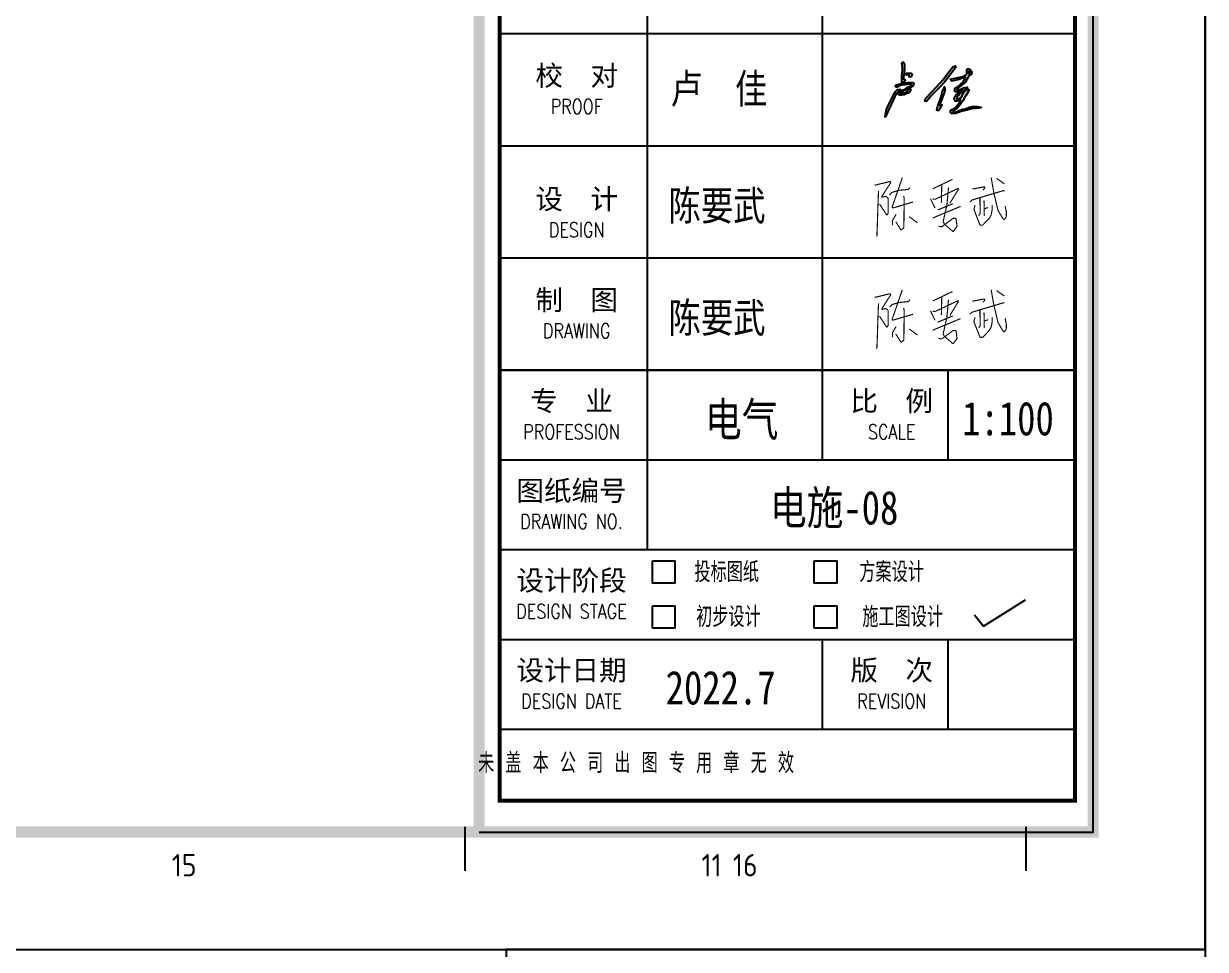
# Model space of a CAD drawing. Extents: x 815029915 to 815825525, y 579155098 to 579748855.
# Drawn here: x 815653303 to 815663833, y 579313072 to 579321323 of the extents above; entities that cross this region are included whole.
import ezdxf
from ezdxf.enums import TextEntityAlignment as Align

# ---------------------------------------------------------------- set-up
doc = ezdxf.new("R2010")
doc.units = 0
doc.header["$LTSCALE"] = 100
doc.header["$MEASUREMENT"] = 0
for name, color, linetype in [('PUB_TITLE', 4, 'Continuous'), ('TK', 7, 'Continuous'), ('ZG-图号', 2, 'Continuous'), ('zm', 1, 'Continuous')]:
    doc.layers.add(name, color=color, linetype=linetype)
doc.layers.add('平面看线', color=175, linetype='Continuous', lineweight=9)
doc.styles.add('-宋体', font='', dxfattribs={"width": 0.8})
doc.styles.add('CCIAD-图框(标题项)', font='')
doc.styles.add('ISOCP', font='isocp.shx', dxfattribs={"bigfont": 'gbcbig.shx'})
doc.styles.add('STYLE2', font='')
doc.styles.add('基本字体', font='simplex.shx', dxfattribs={"height": 180, "bigfont": 'hztxt.shx'})
doc.styles.get('-宋体').set_extended_font_data('SimSun')
doc.styles.get('CCIAD-图框(标题项)').set_extended_font_data('SimHei')
doc.styles.get('STYLE2').set_extended_font_data('SimHei')

# ---------------------------------------------------------------- blocks, each defined once
blk = doc.blocks.new('CCIAD-TK-A2-图签')
at = {"layer": 'TK'}
for p, q in [((544.27, 121.63), (544.27, 51.63)), ((559.86, 121.63), (559.86, 51.63)), ((531.12, 81.63), (582.19, 81.63)), ((531.12, 81.63), (582.19, 81.63)), ((531.12, 71.63), (582.19, 71.63)), ((531.12, 71.63), (582.19, 71.63)), ((531.12, 61.63), (582.19, 61.63)), ((531.12, 61.63), (582.19, 61.63)), ((582.19, 51.63), (531.12, 51.63)), ((531.12, 51.63), (582.19, 51.63)), ((531.12, 51.63), (582.19, 51.63)), ((531.32, 51.63), (582.39, 51.63)), ((533.32, 51.63), (582.39, 51.63)), ((544.27, 51.63), (544.27, 35.63)), ((559.86, 51.63), (559.86, 43.63)), ((571.05, 51.63), (571.05, 43.63)), ((531.32, 43.63), (582.39, 43.63)), ((533.32, 43.63), (582.39, 43.63)), ((531.32, 35.63), (582.39, 35.63)), ((533.32, 35.63), (582.39, 35.63)), ((533.32, 35.63), (582.39, 35.63)), ((533.32, 35.63), (582.39, 35.63)), ((533.32, 35.63), (582.39, 35.63)), ((531.32, 27.63), (582.39, 27.63)), ((533.32, 27.63), (582.39, 27.63)), ((559.86, 27.63), (559.86, 19.63)), ((571.05, 27.63), (571.05, 19.63)), ((531.32, 19.63), (582.39, 19.63)), ((533.32, 19.63), (573.32, 19.63))]:
    blk.add_line(p, q, dxfattribs=at)
at = {"layer": 'TK', "const_width": 1}
blk.add_lwpolyline([(529.29, 10.46), (529.29, 410)], dxfattribs=at)
at = {"layer": 'TK'}
blk.add_lwpolyline([(529.29, 10.46), (584, 10.46), (584, 410)], dxfattribs=at)
at = {"layer": 'TK', "const_width": 0.347}
blk.add_lwpolyline([(531.12, 185.4), (582.39, 185.4), (582.39, 13.25), (531.12, 13.25)], close=True, dxfattribs=at)
at = {"layer": 'TK'}
for points in [[(544.74, 34.63), (546.74, 34.63), (546.74, 32.63), (544.74, 32.63)], [(559.15, 34.63), (561.15, 34.63), (561.15, 32.63), (559.15, 32.63)], [(544.74, 30.63), (546.74, 30.63), (546.74, 28.63), (544.74, 28.63)], [(559.15, 30.63), (561.15, 30.63), (561.15, 28.63), (559.15, 28.63)]]:
    blk.add_lwpolyline(points, close=True, dxfattribs=at)
at = {"layer": 'TK', "style": '基本字体', "width": 0.8}
for s, p in [('投标图纸', (551.35, 33.63)), ('方案设计  ', (567.03, 33.63)), ('初步设计', (551.5, 29.63)), ('施工图设计', (567.03, 29.63))]:
    blk.add_text(s, height=1.8, dxfattribs=at).set_placement(p, align=Align.MIDDLE_CENTER)
blk.add_text('未 盖 本 公 司 出 图 专 用 章 无 效', height=1.8, dxfattribs=at).set_placement((557.34, 16.61), align=Align.MIDDLE_RIGHT)
at = {"layer": 'TK', "char_height": 1.8, "attachment_point": 5, "style": '基本字体'}
for s, insert, width in [('{\\fSimHei|b0|i0|c134|p49;校  对\\H1.167x;\\P\\Fsimplex,hztxt|c134;\\H0.6189x;\\W0.8;PROOF }', (537.98, 76.63), 11.6), ('{\\fSimHei|b0|i0|c134|p49;设  计\\H1.167x;\\P\\Fsimplex,hztxt|c134;\\H0.6189x;\\W0.8;DESIGN }', (537.98, 65.63), 11.6), ('{\\fSimHei|b0|i0|c134|p49;制  图\\H1.167x;\\P\\Fsimplex,hztxt|c134;\\H0.6189x;\\W0.8;DRAWING\\H1.3846x; }', (537.98, 56.63), 11.6), ('{\\fSimHei|b0|i0|c134|p49;专  业\\W0.8;\\P\\Fsimplex,hztxt|c134;\\H0.7222x;PROFESSION\\H1.3847x;  }', (537.52, 47.63), 11.6), ('{\\fSimHei|b0|i0|c134|p49;比  例\\W0.8;\\P\\Fsimplex,hztxt|c134;\\H0.7222x;SCALE }', (566.05, 47.63), 10), ('{\\fSimHei|b0|i0|c134|p49;图纸编号\\W0.8; \\P\\Fsimplex,hztxt|c134;\\H0.7222x;DRAWING NO.\\H1.3847x; }', (537.52, 39.63), 11.6), ('{\\fSimHei|b0|i0|c134|p49;设计阶段\\W0.8;\\P\\Fsimplex,hztxt|c134;\\H0.7222x;DESIGN STAGE}', (537.52, 31.63), 11.6), ('{\\fSimHei|b0|i0|c134|p49;设计日期\\fKaiTi_GB2312|b0|i0|c134|p49;\\H1.167x;\\P\\Fsimplex,hztxt|c134;\\H0.619x;\\W0.8;DESIGN DATE }', (537.52, 23.63), 11.6), ('{\\fSimHei|b0|i0|c134|p49;版  次\\Fsimplex,hztxt|c134;\\H0.7222x;\\W0.8;REVISION}', (566.05, 23.63), 10)]:
    blk.add_mtext(s, dxfattribs=dict(at, insert=insert, width=width))
blk = doc.blocks.new('gadad23a')
at = {"layer": '平面看线', "const_width": 100}
for points in [[(129300, 115871), (130634, 116195, -0.1501237), (130663, 116193), (130711, 116175, -0.4769308), (130735, 116101), (129958, 114882, 0.703116), (130016, 114807), (130242, 114881, -0.1919007), (130279, 114878), (130443, 114800, -0.1668975), (130467, 114777), (130516, 114678, -0.1165205), (130522, 114655), (130522, 113410, -0.1346773), (130515, 113384), (130441, 113260, -0.556571), (130356, 113258), (129742, 114206)], [(131775, 116553), (130868, 113925, 0.557185), (130922, 113859), (131024, 113872), (132727, 114378)], [(139687, 116566), (139940, 115144), (140298, 113636, 0.0775412), (140304, 113622), (140692, 112978), (140816, 112838, 0.4800019), (140894, 112842), (141024, 113023, 0.1478168), (141034, 113050), (141049, 113447, 0.0599099), (141048, 113459), (140933, 114030)], [(130637, 115013), (130859, 115235, -0.129081), (130881, 115248), (131523, 115427), (132286, 115499, 0.1942363), (132319, 115516), (132460, 115681)], [(131867, 114919), (131936, 114795, -0.1312243), (131942, 114770), (131913, 112094, -0.229929), (131893, 112055), (131700, 111906, -0.4442535), (131627, 111919), (131191, 112623)], [(134479, 114648), (134686, 114623, 0.1412884), (134714, 114627), (136699, 115567, -0.745112), (136763, 115496), (136015, 114271)], [(137796, 114387), (137992, 114555, -0.1045325), (138010, 114565), (140768, 115393, -0.0730404), (140783, 115395), (140909, 115395)], [(138021, 115539), (139052, 115724, -0.4671351), (139111, 115675), (139111, 115641, -0.1600729), (139101, 115611), (138969, 115432)], [(138698, 114771), (138706, 113365, -0.1495875), (138697, 113337), (138577, 113157)], [(135747, 114110), (135417, 112637, 0.1771644), (135421, 112603), (135517, 112420, 0.0932578), (135528, 112406), (136253, 111773, 0.4326837), (136325, 111780), (136642, 112193, 0.2022758), (136652, 112231), (136559, 112877, 0.3728163), (136509, 112920), (136309, 112920, 0.1620353), (136279, 112910), (135311, 112185, -0.1990793), (135274, 112176), (134997, 112216)], [(138254, 114091), (138160, 113731, 0.1568592), (138162, 113700), (138682, 112354, 0.3099536), (138729, 112322), (138920, 112322, 0.2045327), (138956, 112337), (139554, 112962, 0.0790878), (139563, 112975), (139695, 113250, 0.0646602), (139699, 113262), (139787, 113719, 0.0485105), (139788, 113729), (139786, 114121)], [(131225, 113282), (130897, 112730, 0.1348415), (130890, 112705), (130890, 112304)]]:
    blk.add_lwpolyline(points, format="xyb", dxfattribs=at)
for points in [[(134496, 115562), (136247, 116397)], [(135290, 115941), (135254, 114307)], [(140164, 116488), (140870, 115997)], [(129652, 115349), (129508, 111282)], [(135890, 115676), (135747, 114110)], [(134283, 114674), (134692, 113831)], [(134480, 112953), (136969, 113988)], [(134932, 113672), (136284, 114227)], [(139055, 114503), (139079, 113173)], [(139069, 113773), (139433, 113888)], [(132390, 113071), (133122, 112524)]]:
    blk.add_lwpolyline(points, dxfattribs=at)
blk = doc.blocks.new('l')
at = {"layer": 'TK'}
blk.add_lwpolyline([(815463677, 579451444), (815463677, 579409444), (815547777, 579409444), (815547777, 579451444)], close=True, dxfattribs=at)

msp = doc.modelspace()

# ---------------------------------------------------------------- hatches: boundary and pattern name
h = msp.add_hatch(color=256)
h.paths.add_polyline_path([(815661220.6, 579320874), (815661212.9, 579320882.4), (815661173.4, 579320885.6), (815661167.9, 579320874.3), (815661169.2, 579320864.9), (815661178.6, 579320866.2), (815661196.7, 579320868.5), (815661194.8, 579320855.6), (815661194.8, 579320847.5), (815661211.9, 579320849.7), (815661217.4, 579320861.1)])
h.paths.add_polyline_path([(815661160.7, 579320818.7), (815661145.8, 579320825.3), (815661145.8, 579320844.3), (815661154.1, 579320911.8), (815661154.1, 579320958.7), (815661142.5, 579320980.1), (815661125.2, 579320970.3), (815661131.8, 579320929.9), (815661131.8, 579320909.3), (815661126, 579320857.4), (815661126, 579320839.3), (815661126, 579320818.7), (815661126, 579320802.3), (815661151.6, 579320807.2)])
h.paths.add_polyline_path([(815661237.8, 579320789.9), (815661224.8, 579320797.7), (815661210.3, 579320797.7), (815661181.3, 579320797.7), (815661139.3, 579320792.5), (815661103, 579320784.8), (815661076.5, 579320774.9), (815661070.3, 579320766.1), (815661078.1, 579320758.3), (815661087.9, 579320758.3), (815661103, 579320765.1), (815661126.8, 579320775.4), (815661154.3, 579320778), (815661203.5, 579320784.2), (815661215.5, 579320780.6), (815661205.6, 579320769.2), (815661187.5, 579320760.4), (815661152.2, 579320737.6), (815661127.3, 579320729.3), (815661101.9, 579320713.3), (815661089, 579320700.3), (815661095.7, 579320691.5), (815661110.2, 579320685.3), (815661125.3, 579320685.3), (815661148.2, 579320689.9), (815661165.7, 579320696.7), (815661184.4, 579320703.9), (815661197.8, 579320713.8), (815661206.7, 579320726.7), (815661208.7, 579320735), (815661200.7, 579320746.2), (815661194.2, 579320740.2), (815661185.5, 579320732.2), (815661181.3, 579320726.7), (815661171.9, 579320714.8), (815661154.8, 579320706.5), (815661137.7, 579320702.9), (815661117.5, 579320702.9), (815661110.7, 579320702.9), (815661114.9, 579320708.6), (815661137.7, 579320717.9), (815661156.9, 579320728.8), (815661173, 579320738.6), (815661195, 579320747.7), (815661208.2, 579320755.2), (815661228.5, 579320766.8), (815661233.6, 579320779.6)])
h.paths.add_polyline_path([(815661117.2, 579320728.3), (815661117.2, 579320735.1), (815661111.2, 579320733.9), (815661088.4, 579320734.4), (815661070.8, 579320718.9), (815661053.7, 579320690.9), (815661008.2, 579320598.6), (815660987.6, 579320556.7), (815660980, 579320513.3), (815660976.7, 579320493.9), (815660988.3, 579320499.2), (815660998.3, 579320520.7), (815661012.9, 579320552.4), (815661036.3, 579320603.2), (815661069, 579320673.9), (815661084, 579320704.8), (815661094.7, 579320715.6)])
h.paths.add_polyline_path([(815661508.5, 579320802.5), (815661605.3, 579320929.3), (815661607, 579320946), (815661583.6, 579320936.8), (815661551.1, 579320896.8), (815661495.1, 579320822.6), (815661441.7, 579320761.7), (815661339.9, 579320655.7), (815661333.2, 579320631.7), (815661349.9, 579320631.7), (815661364.9, 579320649.9), (815661388.3, 579320678.2), (815661464.3, 579320753.3)])
h.paths.add_polyline_path([(815661515.7, 579320726.9), (815661515.7, 579320748.4), (815661508.5, 579320760.4), (815661500.6, 579320745.2), (815661485.4, 579320714.3), (815661479.1, 579320680.3), (815661463.4, 579320637.9), (815661449, 579320599.1), (815661442.4, 579320575.5), (815661436.7, 579320555.2), (815661456.6, 579320549.4), (815661467.6, 579320559.8), (815661476.5, 579320579.7), (815661487.5, 579320598.6), (815661470.2, 579320589.7), (815661468.1, 579320600.7), (815661481.7, 579320634.2), (815661505.3, 579320698.6)])
h.paths.add_polyline_path([(815661751.5, 579320882.5), (815661749.4, 579320899.4), (815661741, 579320910.4), (815661725.2, 579320920.9), (815661714.1, 579320920.9), (815661706.8, 579320915.7), (815661706.8, 579320897.3), (815661706.8, 579320877.8), (815661699.9, 579320866.2), (815661679.1, 579320855.2), (815661646.8, 579320847.3), (815661604, 579320836.9), (815661574.6, 579320831.9), (815661559.1, 579320829.2), (815661569.7, 579320816.5), (815661575, 579320810.2), (815661627.3, 579320823.4), (815661694.5, 579320847.2), (815661694.5, 579320840.3), (815661675.4, 579320804.9), (815661624.2, 579320760.5), (815661616.2, 579320755.3), (815661600.9, 579320747.3), (815661600.9, 579320739.4), (815661600.9, 579320719.1), (815661607.2, 579320714.4), (815661629.4, 579320716.5), (815661648.5, 579320723.9), (815661673.3, 579320729.7), (815661659, 579320719.7), (815661644.2, 579320713.9), (815661626.8, 579320700.6), (815661609.3, 579320684.3), (815661597.2, 579320667.4), (815661593.9, 579320654), (815661598.8, 579320642), (815661603, 579320631.4), (815661621, 579320631.4), (815661633.7, 579320636.2), (815661652.7, 579320647.3), (815661644.2, 579320627.2), (815661634.2, 579320608.3), (815661616.7, 579320587.1), (815661604.6, 579320572.3), (815661576.6, 579320558), (815661563.3, 579320548), (815661560.7, 579320530), (815661574.4, 579320523.2), (815661607.7, 579320523.2), (815661634.7, 579320530), (815661656.5, 579320538.7), (815661683.9, 579320545.3), (815661710.4, 579320551.8), (815661733.6, 579320559.6), (815661748.8, 579320564.8), (815661780.6, 579320568.1), (815661806, 579320570.7), (815661818.1, 579320570.7), (815661839.8, 579320577), (815661836.1, 579320579.7), (815661799.6, 579320585), (815661755.2, 579320585), (815661728.3, 579320579.7), (815661717.2, 579320572.3), (815661696.6, 579320564.4), (815661670.7, 579320560.7), (815661640, 579320549), (815661613.6, 579320537.9), (815661587.3, 579320534.8), (815661587.3, 579320543.9), (815661601.4, 579320553.8), (815661617.8, 579320565.3), (815661630.5, 579320580.2), (815661651.6, 579320605), (815661670.6, 579320635.4), (815661687.7, 579320662.7), (815661698.4, 579320679.8), (815661719.9, 579320714.1), (815661726.2, 579320725.7), (815661729.9, 579320734.6), (815661719.4, 579320740.9), (815661702.5, 579320734.1), (815661683.3, 579320715.4), (815661672.2, 579320695.9), (815661662, 579320677.8), (815661655.2, 579320665.7), (815661633.6, 579320651.5), (815661617.3, 579320647.3), (815661617.3, 579320655.7), (815661622.5, 579320672.5), (815661639.9, 579320689.9), (815661655.7, 579320705.7), (815661670.9, 579320716.2), (815661679.7, 579320727.8), (815661696.8, 579320739.5), (815661709.8, 579320748.4), (815661709.8, 579320757.8), (815661692.5, 579320754.7), (815661674.7, 579320751.6), (815661653.9, 579320740.5), (815661636.2, 579320735.8), (815661622.5, 579320732.1), (815661622.5, 579320735.3), (815661634.8, 579320753.3), (815661654.5, 579320769.2), (815661672.5, 579320783.7), (815661695.1, 579320801.8), (815661704, 579320818.5), (815661716.2, 579320841.5), (815661725.2, 579320858.3), (815661743.1, 579320865.7)])
h.paths.add_polyline_path([(815661724.6, 579320878.4), (815661719.3, 579320883.4), (815661724.3, 579320902.6), (815661732.3, 579320900.3), (815661736.9, 579320893.6)], flags=16)

# ---------------------------------------------------------------- linework, layer by layer
for points in [[(815661125.2, 579320970.3), (815661131.8, 579320929.9), (815661131.8, 579320909.3), (815661126, 579320857.4), (815661126, 579320839.3), (815661126, 579320818.7), (815661126, 579320802.3), (815661151.6, 579320807.2), (815661160.7, 579320818.7), (815661145.8, 579320825.3), (815661145.8, 579320844.3), (815661154.1, 579320911.8), (815661154.1, 579320958.7), (815661142.5, 579320980.1)], [(815661173.4, 579320885.6), (815661212.9, 579320882.4), (815661220.6, 579320874), (815661217.4, 579320861.1), (815661211.9, 579320849.7), (815661194.8, 579320847.5), (815661194.8, 579320855.6), (815661196.7, 579320868.5), (815661178.6, 579320866.2), (815661169.2, 579320864.9), (815661167.9, 579320874.3)], [(815661605.3, 579320929.3), (815661508.5, 579320802.5), (815661464.3, 579320753.3), (815661388.3, 579320678.2), (815661364.9, 579320649.9), (815661349.9, 579320631.7), (815661333.2, 579320631.7), (815661339.9, 579320655.7), (815661441.7, 579320761.7), (815661495.1, 579320822.6), (815661551.1, 579320896.8), (815661583.6, 579320936.8), (815661607, 579320946)], [(815661574.6, 579320831.9), (815661604, 579320836.9), (815661646.8, 579320847.3), (815661679.1, 579320855.2), (815661699.9, 579320866.2), (815661706.8, 579320877.8), (815661706.8, 579320897.3), (815661706.8, 579320915.7), (815661714.1, 579320920.9), (815661725.2, 579320920.9), (815661741, 579320910.4), (815661749.4, 579320899.4), (815661751.5, 579320882.5), (815661743.1, 579320865.7), (815661725.2, 579320858.3), (815661716.2, 579320841.5), (815661704, 579320818.5), (815661695.1, 579320801.8), (815661672.5, 579320783.7), (815661654.5, 579320769.2), (815661634.8, 579320753.3), (815661622.5, 579320735.3), (815661622.5, 579320732.1), (815661636.2, 579320735.8), (815661653.9, 579320740.5), (815661674.7, 579320751.6), (815661692.5, 579320754.7), (815661709.8, 579320757.8), (815661709.8, 579320748.4), (815661696.8, 579320739.5), (815661679.7, 579320727.8), (815661670.9, 579320716.2), (815661655.7, 579320705.7), (815661639.9, 579320689.9), (815661622.5, 579320672.5), (815661617.3, 579320655.7), (815661617.3, 579320647.3), (815661633.6, 579320651.5), (815661655.2, 579320665.7), (815661662, 579320677.8), (815661672.2, 579320695.9), (815661683.3, 579320715.4), (815661702.5, 579320734.1), (815661719.4, 579320740.9), (815661729.9, 579320734.6), (815661726.2, 579320725.7), (815661719.9, 579320714.1), (815661698.4, 579320679.8), (815661687.7, 579320662.7), (815661670.6, 579320635.4), (815661651.6, 579320605), (815661630.5, 579320580.2), (815661617.8, 579320565.3), (815661601.4, 579320553.8), (815661587.3, 579320543.9), (815661587.3, 579320534.8), (815661613.6, 579320537.9), (815661640, 579320549), (815661670.7, 579320560.7), (815661696.6, 579320564.4), (815661717.2, 579320572.3), (815661728.3, 579320579.7), (815661755.2, 579320585), (815661799.6, 579320585), (815661836.1, 579320579.7), (815661839.8, 579320577), (815661818.1, 579320570.7), (815661806, 579320570.7), (815661780.6, 579320568.1), (815661748.8, 579320564.8), (815661733.6, 579320559.6), (815661710.4, 579320551.8), (815661683.9, 579320545.3), (815661656.5, 579320538.7), (815661634.7, 579320530), (815661607.7, 579320523.2), (815661574.4, 579320523.2), (815661560.7, 579320530), (815661563.3, 579320548), (815661576.6, 579320558), (815661604.6, 579320572.3), (815661616.7, 579320587.1), (815661634.2, 579320608.3), (815661644.2, 579320627.2), (815661652.7, 579320647.3), (815661633.7, 579320636.2), (815661621, 579320631.4), (815661603, 579320631.4), (815661598.8, 579320642), (815661593.9, 579320654), (815661597.2, 579320667.4), (815661609.3, 579320684.3), (815661626.8, 579320700.6), (815661644.2, 579320713.9), (815661659, 579320719.7), (815661673.3, 579320729.7), (815661648.5, 579320723.9), (815661629.4, 579320716.5), (815661607.2, 579320714.4), (815661600.9, 579320719.1), (815661600.9, 579320739.4), (815661600.9, 579320747.3), (815661616.2, 579320755.3), (815661624.2, 579320760.5), (815661675.4, 579320804.9), (815661694.5, 579320840.3), (815661694.5, 579320847.2), (815661627.3, 579320823.4), (815661575, 579320810.2), (815661569.7, 579320816.5), (815661559.1, 579320829.2)], [(815661724.3, 579320902.6), (815661719.3, 579320883.4), (815661724.6, 579320878.4), (815661736.9, 579320893.6), (815661732.3, 579320900.3)], [(815661076.5, 579320774.9), (815661103, 579320784.8), (815661139.3, 579320792.5), (815661181.3, 579320797.7), (815661210.3, 579320797.7), (815661224.8, 579320797.7), (815661237.8, 579320789.9), (815661233.6, 579320779.6), (815661228.5, 579320766.8), (815661208.2, 579320755.2), (815661195, 579320747.7), (815661173, 579320738.6), (815661156.9, 579320728.8), (815661137.7, 579320717.9), (815661114.9, 579320708.6), (815661110.7, 579320702.9), (815661117.5, 579320702.9), (815661137.7, 579320702.9), (815661154.8, 579320706.5), (815661171.9, 579320714.8), (815661181.3, 579320726.7), (815661185.5, 579320732.2), (815661194.2, 579320740.2), (815661200.7, 579320746.2), (815661208.7, 579320735), (815661206.7, 579320726.7), (815661197.8, 579320713.8), (815661184.4, 579320703.9), (815661165.7, 579320696.7), (815661148.2, 579320689.9), (815661125.3, 579320685.3), (815661110.2, 579320685.3), (815661095.7, 579320691.5), (815661089, 579320700.3), (815661101.9, 579320713.3), (815661127.3, 579320729.3), (815661152.2, 579320737.6), (815661187.5, 579320760.4), (815661205.6, 579320769.2), (815661215.5, 579320780.6), (815661203.5, 579320784.2), (815661154.3, 579320778), (815661126.8, 579320775.4), (815661103, 579320765.1), (815661087.9, 579320758.3), (815661078.1, 579320758.3), (815661070.3, 579320766.1)], [(815661500.6, 579320745.2), (815661485.4, 579320714.3), (815661479.1, 579320680.3), (815661463.4, 579320637.9), (815661449, 579320599.1), (815661442.4, 579320575.5), (815661436.7, 579320555.2), (815661456.6, 579320549.4), (815661467.6, 579320559.8), (815661476.5, 579320579.7), (815661487.5, 579320598.6), (815661470.2, 579320589.7), (815661468.1, 579320600.7), (815661481.7, 579320634.2), (815661505.3, 579320698.6), (815661515.7, 579320726.9), (815661515.7, 579320748.4), (815661508.5, 579320760.4)], [(815661111.2, 579320733.9), (815661088.4, 579320734.4), (815661070.8, 579320718.9), (815661053.7, 579320690.9), (815661008.2, 579320598.6), (815660987.6, 579320556.7), (815660980, 579320513.3), (815660976.7, 579320493.9), (815660988.3, 579320499.2), (815660998.3, 579320520.7), (815661012.9, 579320552.4), (815661036.3, 579320603.2), (815661069, 579320673.9), (815661084, 579320704.8), (815661094.7, 579320715.6), (815661117.2, 579320728.3), (815661117.2, 579320735.1)]]:
    msp.add_lwpolyline(points, close=True)
at = {"layer": 'TK'}
for p, q in [((815657233.2, 579314163.5), (815657233.2, 579313772.2)), ((815662233.2, 579314163.5), (815662233.2, 579313772.2))]:
    msp.add_line(p, q, dxfattribs=at)
msp.add_lwpolyline([(815579733.2, 579355072.2), (815579733.2, 579313072.2), (815663833.2, 579313072.2), (815663833.2, 579355072.2)], close=True, dxfattribs=at)
at = {"layer": 'TK', "const_width": 100}
msp.add_lwpolyline([(815582233.2, 579314117.9), (815582233.2, 579354072.2), (815662833.2, 579354072.2), (815662833.2, 579314117.9)], close=True, dxfattribs=at)
at = {"layer": 'zm'}
for p, q in [((815661856.5, 579315952.5), (815662231, 579316187.4)), ((815661775.7, 579316055.3), (815661856.5, 579315952.5))]:
    msp.add_line(p, q, dxfattribs=at)
at = {"layer": 'zm', "color": 1}
msp.add_lwpolyline([(815657602.3, 579307018.6), (815663833.2, 579307018.6), (815663833.2, 579313072.2), (815657602.3, 579313072.2)], close=True, dxfattribs=at)

# ---------------------------------------------------------------- block references
at = {"xscale": 0.1, "yscale": 0.1, "zscale": 0.1}
for p in [(815647955.4, 579308295.5), (815647955.4, 579307295.5)]:
    msp.add_blockref('gadad23a', p, dxfattribs=at)
at = {"layer": 'TK', "xscale": 100, "yscale": 100, "zscale": 100}
msp.add_blockref('CCIAD-TK-A2-图签', (815604433.2, 579313072.2), dxfattribs=at)
at = {"layer": 'zm', "color": 1}
msp.add_blockref('l', (116055.9, -96372.3), dxfattribs=at)

# ---------------------------------------------------------------- texts
at = {"layer": 'PUB_TITLE', "style": 'CCIAD-图框(标题项)', "width": 0.8}
for s, p in [('卢  佳', (815659066.5, 579320611.5)), ('陈要武', (815659050, 579319569.3)), ('陈要武', (815659050, 579318569.3))]:
    msp.add_text(s, height=264, dxfattribs=at).set_placement(p)
at = {"layer": 'TK', "style": 'ISOCP'}
for s, p in [('15', (815654733.2, 579313822.2)), ('11', (815659433.2, 579313822.2)), ('16', (815659733.2, 579313822.2))]:
    msp.add_text(s, height=200, dxfattribs=at).set_placement(p, align=Align.MIDDLE)
at = {"layer": 'ZG-图号', "style": '-宋体', "width": 0.8}
msp.add_text('电施-08', height=300, dxfattribs=at).set_placement((815660525.2, 579317015), align=Align.MIDDLE)
at = {"layer": 'zm', "ltscale": 10, "style": 'STYLE2', "width": 0.8}
for s, p in [('电气', (815659701.7, 579317801.4)), ('1:100', (815662074.6, 579317801.4)), ('2022.7', (815659513.6, 579315402.7))]:
    msp.add_text(s, height=300, dxfattribs=at).set_placement(p, align=Align.MIDDLE)

doc.saveas('drawing.dxf')
